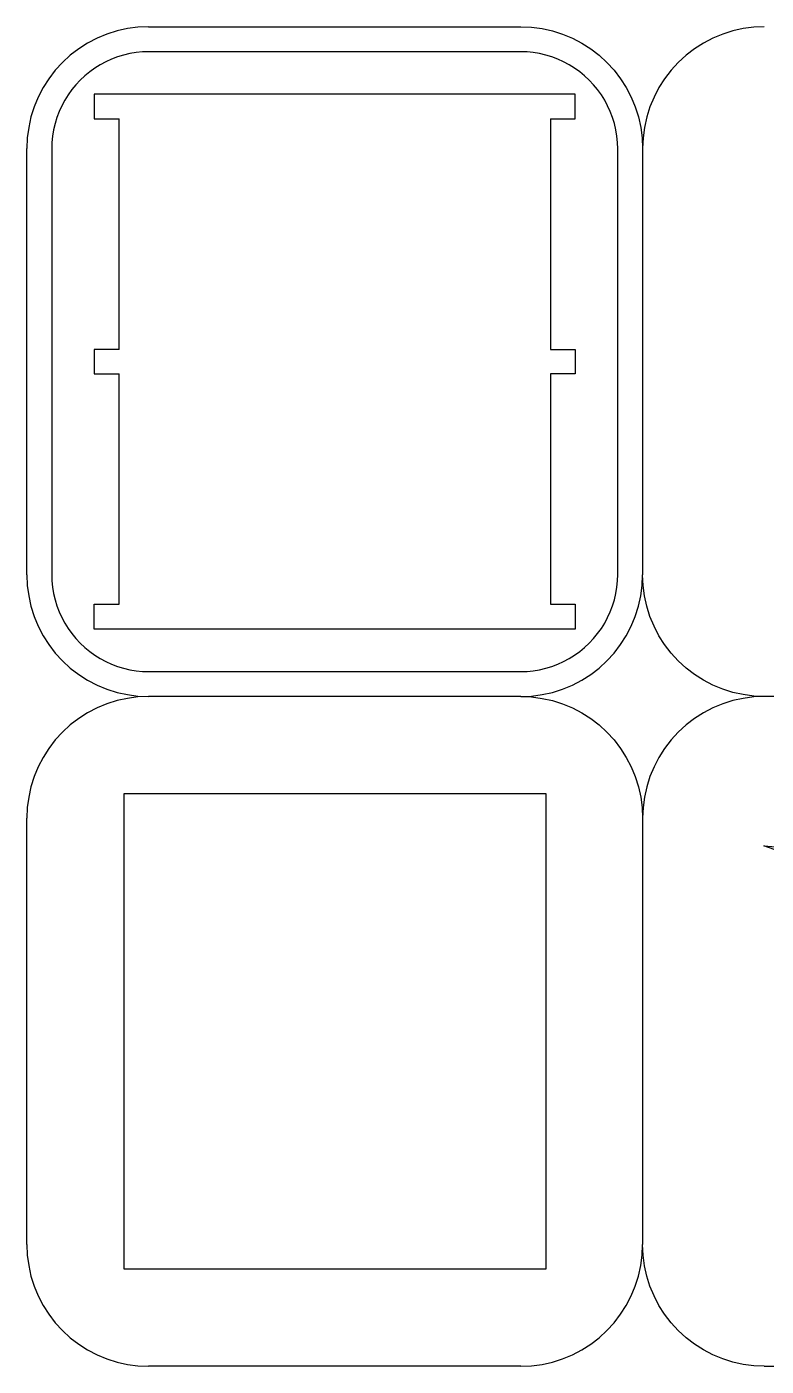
# Model space of a CAD drawing. Extents: x -158 to 158, y -238 to 238.
# Drawn here: x -157.9 to -3.6, y -237.9 to 41.6 of the extents above; entities that cross this region are included whole.
import ezdxf

# ---------------------------------------------------------------- set-up
doc = ezdxf.new("R2010")
doc.units = 0
doc.header["$MEASUREMENT"] = 0
doc.layers.get('0').update_dxf_attribs({"linetype": 'CONTINUOUS'})

msp = doc.modelspace()

# ---------------------------------------------------------------- linework, layer by layer
for p, q in [((-143.24, 39.25), (-145.21, 38.23)), ((-141.2, 40.1), (-143.24, 39.25)), ((-139.08, 40.77), (-141.2, 40.1)), ((-136.92, 41.25), (-139.08, 40.77)), ((-134.72, 41.54), (-136.92, 41.25)), ((-132.51, 41.63), (-134.72, 41.54)), ((-132.51, 41.63), (-54.82, 41.63)), ((-54.82, 41.63), (-52.6, 41.54)), ((-52.6, 41.54), (-50.41, 41.25)), ((-50.41, 41.25), (-48.24, 40.76)), ((-48.24, 40.76), (-46.13, 40.1)), ((-46.13, 40.1), (-44.08, 39.25)), ((-44.08, 39.25), (-42.12, 38.23)), ((-14.75, 39.25), (-16.72, 38.23)), ((-12.71, 40.1), (-14.75, 39.25)), ((-10.59, 40.77), (-12.71, 40.1)), ((-8.43, 41.25), (-10.59, 40.77)), ((-6.23, 41.54), (-8.43, 41.25)), ((-4.02, 41.63), (-6.23, 41.54)), ((-147.08, 37.04), (-148.84, 35.69)), ((-145.21, 38.23), (-147.08, 37.04)), ((-133.79, 36.39), (-135.11, 36.26)), ((-132.47, 36.43), (-133.79, 36.39)), ((-54.86, 36.43), (-132.47, 36.43)), ((-53.54, 36.39), (-54.86, 36.43)), ((-52.22, 36.26), (-53.54, 36.39)), ((-42.12, 38.23), (-40.25, 37.04)), ((-40.25, 37.04), (-38.49, 35.69)), ((-18.59, 37.04), (-20.34, 35.69)), ((-16.72, 38.23), (-18.59, 37.04)), ((-150.47, 34.19), (-151.97, 32.56)), ((-148.84, 35.69), (-150.47, 34.19)), ((-142.59, 33.72), (-143.71, 33.02)), ((-141.42, 34.34), (-142.59, 33.72)), ((-140.21, 34.89), (-141.42, 34.34)), ((-138.97, 35.36), (-140.21, 34.89)), ((-137.71, 35.74), (-138.97, 35.36)), ((-136.42, 36.04), (-137.71, 35.74)), ((-135.11, 36.26), (-136.42, 36.04)), ((-50.91, 36.04), (-52.22, 36.26)), ((-49.62, 35.74), (-50.91, 36.04)), ((-48.35, 35.36), (-49.62, 35.74)), ((-47.11, 34.89), (-48.35, 35.36)), ((-45.91, 34.34), (-47.11, 34.89)), ((-44.74, 33.72), (-45.91, 34.34)), ((-43.61, 33.02), (-44.74, 33.72)), ((-38.49, 35.69), (-36.86, 34.19)), ((-36.86, 34.19), (-35.36, 32.56)), ((-21.98, 34.19), (-23.48, 32.56)), ((-20.34, 35.69), (-21.98, 34.19)), ((-153.32, 30.8), (-154.51, 28.93)), ((-151.97, 32.56), (-153.32, 30.8)), ((-145.81, 31.41), (-146.78, 30.5)), ((-144.79, 32.25), (-145.81, 31.41)), ((-143.71, 33.02), (-144.79, 32.25)), ((-42.54, 32.25), (-43.61, 33.02)), ((-41.51, 31.41), (-42.54, 32.25)), ((-40.55, 30.5), (-41.51, 31.41)), ((-35.36, 32.56), (-34.01, 30.8)), ((-34.01, 30.8), (-32.82, 28.93)), ((-24.82, 30.8), (-26.01, 28.93)), ((-23.48, 32.56), (-24.82, 30.8)), ((-154.51, 28.93), (-155.53, 26.97)), ((-148.53, 28.51), (-149.3, 27.44)), ((-147.69, 29.54), (-148.53, 28.51)), ((-146.78, 30.5), (-147.69, 29.54)), ((-39.64, 29.54), (-40.55, 30.5)), ((-38.8, 28.51), (-39.64, 29.54)), ((-38.03, 27.44), (-38.8, 28.51)), ((-32.82, 28.93), (-31.8, 26.96)), ((-26.01, 28.93), (-27.04, 26.97)), ((-155.53, 26.97), (-156.38, 24.92)), ((-150, 26.31), (-150.62, 25.14)), ((-149.3, 27.44), (-150, 26.31)), ((-43.51, 27.54), (-143.82, 27.54)), ((-143.82, 27.54), (-143.82, 22.39)), ((-43.51, 22.39), (-43.51, 27.54)), ((-37.33, 26.31), (-38.03, 27.44)), ((-36.71, 25.14), (-37.33, 26.31)), ((-31.8, 26.96), (-30.95, 24.92)), ((-27.04, 26.97), (-27.89, 24.92)), ((-157.04, 22.81), (-157.52, 20.64)), ((-156.38, 24.92), (-157.04, 22.81)), ((-151.64, 22.7), (-152.02, 21.43)), ((-151.17, 23.94), (-151.64, 22.7)), ((-150.62, 25.14), (-151.17, 23.94)), ((-143.82, 22.39), (-138.66, 22.39)), ((-138.66, -25.72), (-138.66, 22.39)), ((-48.66, 22.39), (-48.66, -25.72)), ((-48.66, 22.39), (-43.51, 22.39)), ((-36.16, 23.94), (-36.71, 25.14)), ((-35.69, 22.7), (-36.16, 23.94)), ((-35.31, 21.43), (-35.69, 22.7)), ((-30.95, 24.92), (-30.28, 22.81)), ((-30.28, 22.81), (-29.8, 20.64)), ((-28.55, 22.81), (-29.03, 20.64)), ((-27.89, 24.92), (-28.55, 22.81)), ((-157.52, 20.64), (-157.81, 18.45)), ((-152.32, 20.14), (-152.54, 18.83)), ((-152.02, 21.43), (-152.32, 20.14)), ((-35.01, 20.14), (-35.31, 21.43)), ((-34.79, 18.83), (-35.01, 20.14)), ((-29.8, 20.64), (-29.51, 18.45)), ((-29.03, 20.64), (-29.32, 18.45)), ((-157.81, 18.45), (-157.91, 16.23)), ((-152.67, 17.51), (-152.71, 16.19)), ((-152.54, 18.83), (-152.67, 17.51)), ((-34.66, 17.51), (-34.79, 18.83)), ((-34.62, 16.19), (-34.66, 17.51)), ((-29.51, 18.45), (-29.42, 16.23)), ((-29.32, 18.45), (-29.42, 16.23)), ((-157.91, -72.76), (-157.91, 16.23)), ((-152.71, 16.19), (-152.71, -72.71)), ((-34.62, -72.71), (-34.62, 16.19)), ((-29.42, 16.23), (-29.42, -72.76)), ((-143.82, -25.72), (-143.82, -30.8)), ((-138.66, -25.72), (-143.82, -25.72)), ((-48.66, -25.72), (-43.51, -25.72)), ((-43.51, -25.72), (-43.51, -30.8)), ((-143.82, -30.8), (-138.66, -30.8)), ((-138.66, -78.91), (-138.66, -30.8)), ((-43.51, -30.8), (-48.66, -30.8)), ((-48.66, -30.8), (-48.66, -78.91)), ((-157.91, -72.76), (-157.81, -74.97)), ((-157.81, -74.97), (-157.52, -77.17)), ((-152.71, -72.71), (-152.67, -74.04)), ((-152.67, -74.04), (-152.54, -75.35)), ((-152.54, -75.35), (-152.32, -76.66)), ((-35.01, -76.66), (-34.79, -75.35)), ((-34.79, -75.35), (-34.66, -74.04)), ((-34.66, -74.04), (-34.62, -72.71)), ((-29.8, -77.17), (-29.51, -74.97)), ((-29.51, -74.97), (-29.42, -72.76)), ((-29.32, -74.97), (-29.42, -72.76)), ((-29.03, -77.17), (-29.32, -74.97)), ((-157.52, -77.17), (-157.04, -79.33)), ((-152.32, -76.66), (-152.02, -77.95)), ((-152.02, -77.95), (-151.64, -79.22)), ((-35.69, -79.22), (-35.31, -77.95)), ((-35.31, -77.95), (-35.01, -76.66)), ((-30.28, -79.33), (-29.8, -77.17)), ((-28.55, -79.33), (-29.03, -77.17)), ((-157.04, -79.33), (-156.38, -81.44)), ((-151.64, -79.22), (-151.17, -80.46)), ((-151.17, -80.46), (-150.62, -81.66)), ((-143.82, -84.07), (-143.82, -78.91)), ((-143.82, -78.91), (-138.66, -78.91)), ((-48.66, -78.91), (-43.51, -78.91)), ((-43.51, -78.91), (-43.51, -84.07)), ((-36.71, -81.66), (-36.16, -80.46)), ((-36.16, -80.46), (-35.69, -79.22)), ((-30.95, -81.44), (-30.28, -79.33)), ((-27.89, -81.44), (-28.55, -79.33)), ((-156.38, -81.44), (-155.53, -83.49)), ((-155.53, -83.49), (-154.51, -85.46)), ((-150.62, -81.66), (-150, -82.83)), ((-150, -82.83), (-149.3, -83.96)), ((-38.03, -83.96), (-37.33, -82.83)), ((-37.33, -82.83), (-36.71, -81.66)), ((-32.82, -85.46), (-31.8, -83.49)), ((-31.8, -83.49), (-30.95, -81.44)), ((-27.04, -83.49), (-27.89, -81.44)), ((-26.01, -85.46), (-27.04, -83.49)), ((-154.51, -85.46), (-153.32, -87.32)), ((-149.3, -83.96), (-148.53, -85.03)), ((-148.53, -85.03), (-147.69, -86.06)), ((-147.69, -86.06), (-146.78, -87.03)), ((-43.51, -84.07), (-143.82, -84.07)), ((-40.55, -87.03), (-39.64, -86.06)), ((-39.64, -86.06), (-38.8, -85.03)), ((-38.8, -85.03), (-38.03, -83.96)), ((-34.01, -87.32), (-32.82, -85.46)), ((-24.82, -87.33), (-26.01, -85.46)), ((-153.32, -87.32), (-151.97, -89.08)), ((-151.97, -89.08), (-150.47, -90.72)), ((-146.78, -87.03), (-145.81, -87.93)), ((-145.81, -87.93), (-144.79, -88.77)), ((-144.79, -88.77), (-143.71, -89.54)), ((-43.61, -89.54), (-42.54, -88.77)), ((-42.54, -88.77), (-41.51, -87.93)), ((-41.51, -87.93), (-40.55, -87.03)), ((-36.86, -90.72), (-35.36, -89.08)), ((-35.36, -89.08), (-34.01, -87.32)), ((-23.48, -89.08), (-24.82, -87.33)), ((-21.98, -90.72), (-23.48, -89.08)), ((-150.47, -90.72), (-148.84, -92.21)), ((-148.84, -92.21), (-147.08, -93.56)), ((-143.71, -89.54), (-142.59, -90.24)), ((-142.59, -90.24), (-141.42, -90.87)), ((-141.42, -90.87), (-140.21, -91.41)), ((-140.21, -91.41), (-138.97, -91.88)), ((-138.97, -91.88), (-137.71, -92.27)), ((-49.62, -92.27), (-48.35, -91.88)), ((-48.35, -91.88), (-47.11, -91.41)), ((-47.11, -91.41), (-45.91, -90.87)), ((-45.91, -90.87), (-44.74, -90.24)), ((-44.74, -90.24), (-43.61, -89.54)), ((-40.25, -93.56), (-38.49, -92.21)), ((-38.49, -92.21), (-36.86, -90.72)), ((-20.34, -92.22), (-21.98, -90.72)), ((-18.59, -93.56), (-20.34, -92.22)), ((-147.08, -93.56), (-145.21, -94.75)), ((-145.21, -94.75), (-143.24, -95.78)), ((-137.71, -92.27), (-136.42, -92.57)), ((-136.42, -92.57), (-135.11, -92.78)), ((-135.11, -92.78), (-133.79, -92.91)), ((-133.79, -92.91), (-132.47, -92.96)), ((-132.47, -92.96), (-54.86, -92.96)), ((-54.86, -92.96), (-53.54, -92.91)), ((-53.54, -92.91), (-52.22, -92.78)), ((-52.22, -92.78), (-50.91, -92.57)), ((-50.91, -92.57), (-49.62, -92.27)), ((-44.08, -95.78), (-42.12, -94.75)), ((-42.12, -94.75), (-40.25, -93.56)), ((-16.72, -94.75), (-18.59, -93.56)), ((-14.75, -95.78), (-16.72, -94.75)), ((-143.24, -95.78), (-141.2, -96.62)), ((-141.2, -96.62), (-139.08, -97.29)), ((-139.08, -97.29), (-136.92, -97.77)), ((-136.92, -97.77), (-134.72, -98.06)), ((-52.6, -98.06), (-50.41, -97.77)), ((-50.41, -97.77), (-48.24, -97.29)), ((-48.24, -97.29), (-46.13, -96.62)), ((-46.13, -96.62), (-44.08, -95.78)), ((-12.71, -96.63), (-14.75, -95.78)), ((-10.59, -97.29), (-12.71, -96.63)), ((-8.43, -97.77), (-10.59, -97.29)), ((-6.23, -98.06), (-8.43, -97.77)), ((-143.24, -100.53), (-145.21, -101.56)), ((-141.2, -99.69), (-143.24, -100.53)), ((-139.08, -99.02), (-141.2, -99.69)), ((-136.92, -98.54), (-139.08, -99.02)), ((-134.72, -98.25), (-136.92, -98.54)), ((-134.72, -98.06), (-132.51, -98.16)), ((-132.51, -98.16), (-134.72, -98.25)), ((-54.82, -98.16), (-132.51, -98.16)), ((-54.82, -98.16), (-52.6, -98.06)), ((-54.82, -98.16), (-52.6, -98.25)), ((-52.6, -98.25), (-50.41, -98.54)), ((-50.41, -98.54), (-48.24, -99.02)), ((-48.24, -99.02), (-46.13, -99.69)), ((-46.13, -99.69), (-44.08, -100.53)), ((-44.08, -100.53), (-42.12, -101.56)), ((-14.75, -100.53), (-16.72, -101.56)), ((-12.71, -99.69), (-14.75, -100.53)), ((-10.59, -99.02), (-12.71, -99.69)), ((-8.43, -98.54), (-10.59, -99.02)), ((-6.23, -98.25), (-8.43, -98.54)), ((-4.02, -98.16), (-6.23, -98.06)), ((-4.02, -98.16), (-6.23, -98.25)), ((73.67, -98.16), (-4.02, -98.16)), ((-147.08, -102.75), (-148.84, -104.1)), ((-145.21, -101.56), (-147.08, -102.75)), ((-42.12, -101.56), (-40.25, -102.75)), ((-40.25, -102.75), (-38.49, -104.1)), ((-18.59, -102.75), (-20.34, -104.1)), ((-16.72, -101.56), (-18.59, -102.75)), ((-150.47, -105.59), (-151.97, -107.23)), ((-148.84, -104.1), (-150.47, -105.59)), ((-38.49, -104.1), (-36.86, -105.59)), ((-36.86, -105.59), (-35.36, -107.23)), ((-21.98, -105.59), (-23.48, -107.23)), ((-20.34, -104.1), (-21.98, -105.59)), ((-153.32, -108.99), (-154.51, -110.86)), ((-151.97, -107.23), (-153.32, -108.99)), ((-35.36, -107.23), (-34.01, -108.99)), ((-34.01, -108.99), (-32.82, -110.86)), ((-24.82, -108.99), (-26.01, -110.86)), ((-23.48, -107.23), (-24.82, -108.99)), ((-154.51, -110.86), (-155.53, -112.82)), ((-32.82, -110.86), (-31.8, -112.82)), ((-26.01, -110.86), (-27.04, -112.82)), ((-155.53, -112.82), (-156.38, -114.87)), ((-31.8, -112.82), (-30.95, -114.87)), ((-27.04, -112.82), (-27.89, -114.87)), ((-157.04, -116.98), (-157.52, -119.14)), ((-156.38, -114.87), (-157.04, -116.98)), ((-30.95, -114.87), (-30.28, -116.98)), ((-30.28, -116.98), (-29.8, -119.14)), ((-28.55, -116.98), (-29.03, -119.14)), ((-27.89, -114.87), (-28.55, -116.98)), ((-157.52, -119.14), (-157.81, -121.34)), ((-137.58, -118.4), (-49.58, -118.4)), ((-137.58, -217.7), (-137.58, -118.4)), ((-49.58, -118.4), (-49.58, -217.7)), ((-29.8, -119.14), (-29.51, -121.34)), ((-29.03, -119.14), (-29.32, -121.34)), ((-157.81, -121.34), (-157.91, -123.56)), ((-29.51, -121.34), (-29.42, -123.56)), ((-29.32, -121.34), (-29.42, -123.56)), ((-157.91, -212.54), (-157.91, -123.56)), ((-29.42, -123.56), (-29.42, -212.55)), ((-4.15, -129.3), (5.72, -130.14)), ((14.34, -135.98), (-4.15, -129.3)), ((-157.91, -212.54), (-157.81, -214.76)), ((-157.81, -214.76), (-157.52, -216.95)), ((-29.8, -216.95), (-29.51, -214.76)), ((-29.51, -214.76), (-29.42, -212.55)), ((-29.32, -214.76), (-29.42, -212.55)), ((-29.03, -216.96), (-29.32, -214.76)), ((-157.52, -216.95), (-157.04, -219.12)), ((-49.58, -217.7), (-137.58, -217.7)), ((-30.28, -219.12), (-29.8, -216.95)), ((-28.55, -219.12), (-29.03, -216.96)), ((-157.04, -219.12), (-156.38, -221.23)), ((-30.95, -221.23), (-30.28, -219.12)), ((-27.89, -221.23), (-28.55, -219.12)), ((-156.38, -221.23), (-155.53, -223.28)), ((-155.53, -223.28), (-154.51, -225.24)), ((-32.82, -225.24), (-31.8, -223.28)), ((-31.8, -223.28), (-30.95, -221.23)), ((-27.04, -223.28), (-27.89, -221.23)), ((-26.01, -225.25), (-27.04, -223.28)), ((-154.51, -225.24), (-153.32, -227.11)), ((-34.01, -227.11), (-32.82, -225.24)), ((-24.82, -227.11), (-26.01, -225.25)), ((-153.32, -227.11), (-151.97, -228.87)), ((-151.97, -228.87), (-150.47, -230.5)), ((-36.86, -230.5), (-35.36, -228.87)), ((-35.36, -228.87), (-34.01, -227.11)), ((-23.48, -228.87), (-24.82, -227.11)), ((-21.98, -230.51), (-23.48, -228.87)), ((-150.47, -230.5), (-148.84, -232)), ((-148.84, -232), (-147.08, -233.35)), ((-40.25, -233.35), (-38.49, -232)), ((-38.49, -232), (-36.86, -230.5)), ((-20.34, -232), (-21.98, -230.51)), ((-18.59, -233.35), (-20.34, -232)), ((-147.08, -233.35), (-145.21, -234.54)), ((-145.21, -234.54), (-143.24, -235.56)), ((-44.08, -235.56), (-42.12, -234.54)), ((-42.12, -234.54), (-40.25, -233.35)), ((-16.72, -234.54), (-18.59, -233.35)), ((-14.75, -235.57), (-16.72, -234.54)), ((-143.24, -235.56), (-141.2, -236.41)), ((-141.2, -236.41), (-139.08, -237.08)), ((-139.08, -237.08), (-136.92, -237.56)), ((-136.92, -237.56), (-134.72, -237.85)), ((-52.6, -237.85), (-50.41, -237.56)), ((-50.41, -237.56), (-48.24, -237.08)), ((-48.24, -237.08), (-46.13, -236.41)), ((-46.13, -236.41), (-44.08, -235.56)), ((-12.71, -236.41), (-14.75, -235.57)), ((-10.59, -237.08), (-12.71, -236.41)), ((-8.43, -237.56), (-10.59, -237.08)), ((-6.23, -237.85), (-8.43, -237.56)), ((-134.72, -237.85), (-132.51, -237.94)), ((-54.82, -237.94), (-132.51, -237.94)), ((-54.82, -237.94), (-52.6, -237.85)), ((-4.02, -237.95), (-6.23, -237.85)), ((-4.02, -237.95), (73.67, -237.95))]:
    msp.add_line(p, q)

doc.saveas('drawing.dxf')
